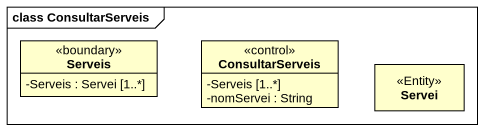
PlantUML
@startuml
mainframe class ConsultarServeis
hide circle
hide empty members
skinparam classAttributeIconSize 0
class Serveis <<boundary>> {
  -Serveis : Servei [1..*]
}
class ConsultarServeis <<control>> {
  -Serveis [1..*]
  -nomServei : String
}
class Servei <<Entity>>
@enduml
